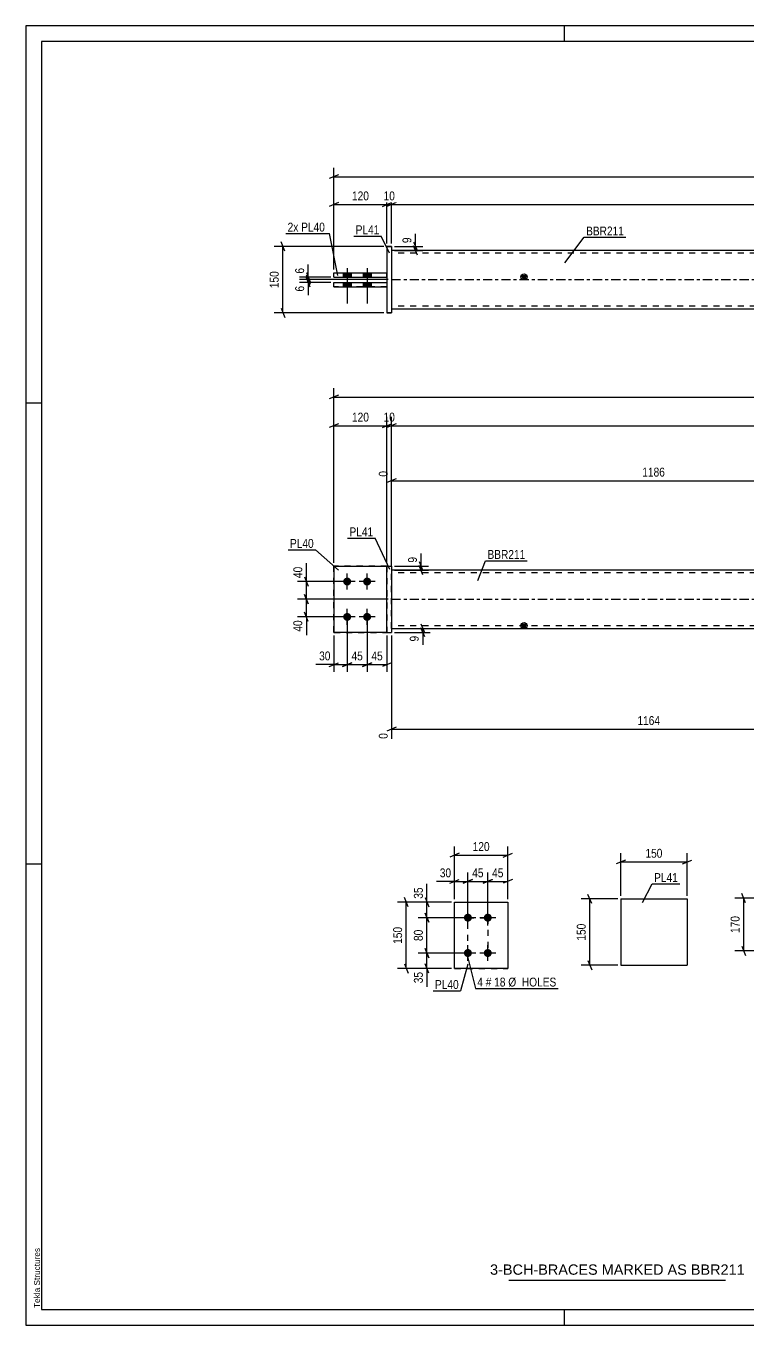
# Model space of a CAD drawing. Header units: millimetres. Extents: x 0 to 594, y 0 to 420.
# Drawn here: x 0 to 232.9, y 0 to 420 of the extents above; entities that cross this region are included whole.
import ezdxf

# ---------------------------------------------------------------- set-up
doc = ezdxf.new("R2010")
doc.units = ezdxf.units.MM
doc.linetypes.add('DXK_LINE_DOT2', pattern=[3.9198, 1.9599, -1.9599])
doc.linetypes.add('DXK_LINE_DOT3', pattern=[5.9187, 2.979, -0.9799, 0.9799, -0.9799])
doc.styles.add('Arial', font='ARIAL.TTF', dxfattribs={"height": 0.2})
doc.styles.add('Arial Narrow', font='ARIALN.TTF', dxfattribs={"height": 0.2})

# ---------------------------------------------------------------- blocks, each defined once
blk = doc.blocks.new('Unknown-582682656-1128')
at = {"color": 5, "linetype": 'Continuous'}
for p, q in [((594, 420), (0, 420)), ((0, 420), (0, 0)), ((174, 415), (174, 420)), ((589, 415), (5, 415)), ((5, 415), (5, 5)), ((5, 298), (0, 298)), ((5, 149), (0, 149)), ((5, 5), (589, 5)), ((174, 0), (174, 5)), ((0, 0), (594, 0))]:
    blk.add_line(p, q, dxfattribs=at)
at = {"color": 174, "linetype": 'Continuous', "style": 'Arial'}
blk.add_text('Tekla Structures', height=1.9102, rotation=90, dxfattribs=at).set_placement((4.5, 5.5))
blk = doc.blocks.new('Part-582682656-1607 - 1591')
at = {"color": 2, "linetype": 'Continuous'}
for p, q in [((138.48, 136.7), (155.63, 136.7)), ((138.48, 115.27), (138.48, 136.7)), ((155.63, 136.7), (155.63, 136.7)), ((155.63, 136.7), (155.63, 115.27)), ((155.63, 115.27), (138.48, 115.27)), ((138.48, 115.27), (138.48, 115.27))]:
    blk.add_line(p, q, dxfattribs=at)
at = {"color": 7, "linetype": 'DXK_LINE_DOT2'}
for p, q in [((138.48, 136.7), (155.63, 136.7)), ((138.48, 115.27), (155.63, 115.27)), ((138.48, 115.27), (138.48, 115.27))]:
    blk.add_line(p, q, dxfattribs=at)
blk = doc.blocks.new('Bolt-582682656-1612 - 1591')
at = {"linetype": 'Continuous'}
for points in [[(142.77, 130.42), (142.5, 130.44), (142.25, 130.53), (142.01, 130.66), (141.81, 130.84), (141.66, 131.06), (141.55, 131.3), (141.49, 131.57), (141.49, 131.84), (141.55, 132.1), (141.66, 132.34), (141.81, 132.56), (142.01, 132.74), (142.25, 132.88), (142.5, 132.96), (142.77, 132.99), (143.04, 132.96), (143.29, 132.88), (143.53, 132.74), (143.73, 132.56), (143.88, 132.34), (143.99, 132.1), (144.05, 131.84), (144.05, 131.57), (143.99, 131.3), (143.88, 131.06), (143.73, 130.84), (143.53, 130.66), (143.29, 130.53), (143.04, 130.44)], [(149.2, 130.42), (148.93, 130.44), (148.68, 130.53), (148.44, 130.66), (148.24, 130.84), (148.09, 131.06), (147.98, 131.3), (147.92, 131.57), (147.92, 131.84), (147.98, 132.1), (148.09, 132.34), (148.24, 132.56), (148.44, 132.74), (148.68, 132.88), (148.93, 132.96), (149.2, 132.99), (149.47, 132.96), (149.72, 132.88), (149.95, 132.74), (150.15, 132.56), (150.31, 132.34), (150.42, 132.1), (150.48, 131.84), (150.48, 131.57), (150.42, 131.3), (150.31, 131.06), (150.15, 130.84), (149.95, 130.66), (149.72, 130.53), (149.47, 130.44)], [(142.77, 118.99), (142.5, 119.01), (142.25, 119.1), (142.01, 119.23), (141.81, 119.41), (141.66, 119.63), (141.55, 119.88), (141.49, 120.14), (141.49, 120.41), (141.55, 120.67), (141.66, 120.92), (141.81, 121.13), (142.01, 121.31), (142.25, 121.45), (142.5, 121.53), (142.77, 121.56), (143.04, 121.53), (143.29, 121.45), (143.53, 121.31), (143.73, 121.13), (143.88, 120.92), (143.99, 120.67), (144.05, 120.41), (144.05, 120.14), (143.99, 119.88), (143.88, 119.63), (143.73, 119.41), (143.53, 119.23), (143.29, 119.1), (143.04, 119.01)], [(149.2, 118.99), (148.93, 119.01), (148.68, 119.1), (148.44, 119.23), (148.24, 119.41), (148.09, 119.63), (147.98, 119.88), (147.92, 120.14), (147.92, 120.41), (147.98, 120.67), (148.09, 120.92), (148.24, 121.13), (148.44, 121.31), (148.68, 121.45), (148.93, 121.53), (149.2, 121.56), (149.47, 121.53), (149.72, 121.45), (149.95, 121.31), (150.15, 121.13), (150.31, 120.92), (150.42, 120.67), (150.48, 120.41), (150.48, 120.14), (150.42, 119.88), (150.31, 119.63), (150.15, 119.41), (149.95, 119.23), (149.72, 119.1), (149.47, 119.01)]]:
    blk.add_hatch(color=1, dxfattribs=at).paths.add_polyline_path(points)
at = {"color": 1, "linetype": 'Continuous'}
for p, q in [((145.34, 131.7), (140.2, 131.7)), ((142.77, 129.13), (142.77, 134.27)), ((151.77, 131.7), (146.63, 131.7)), ((149.2, 129.13), (149.2, 134.27)), ((142.77, 117.7), (142.77, 122.84)), ((149.2, 117.7), (149.2, 122.84)), ((145.34, 120.27), (140.2, 120.27)), ((151.77, 120.27), (146.63, 120.27))]:
    blk.add_line(p, q, dxfattribs=at)
blk = doc.blocks.new('Part-582682656-1962 - 1949')
at = {"color": 2, "linetype": 'Continuous'}
for p, q in [((99.49, 245.38), (116.63, 245.38)), ((99.49, 245.38), (99.49, 223.95)), ((116.63, 223.95), (99.49, 223.95)), ((99.49, 223.95), (99.49, 223.95))]:
    blk.add_line(p, q, dxfattribs=at)
at = {"color": 7, "linetype": 'DXK_LINE_DOT2'}
for p, q in [((99.49, 245.38), (116.63, 245.38)), ((116.63, 245.38), (116.63, 245.38)), ((116.63, 245.38), (116.63, 223.95)), ((99.49, 223.95), (116.63, 223.95))]:
    blk.add_line(p, q, dxfattribs=at)
blk = doc.blocks.new('Part-582682656-1967 - 1949')
at = {"color": 7, "linetype": 'DXK_LINE_DOT2'}
for p, q in [((99.49, 223.95), (99.49, 245.38)), ((99.49, 245.38), (116.63, 245.38)), ((116.63, 245.38), (99.49, 245.38)), ((116.63, 223.95), (116.63, 245.38)), ((99.49, 223.95), (99.49, 223.95)), ((99.49, 223.95), (116.63, 223.95)), ((99.49, 223.95), (116.63, 223.95)), ((116.63, 223.95), (116.63, 223.95))]:
    blk.add_line(p, q, dxfattribs=at)
blk = doc.blocks.new('Part-582682656-1972 - 1949')
at = {"color": 2, "linetype": 'Continuous'}
for p, q in [((116.63, 245.38), (118.06, 245.38)), ((116.63, 223.95), (116.63, 245.38)), ((118.06, 245.38), (118.06, 245.38)), ((118.06, 245.38), (118.06, 223.95)), ((116.63, 223.95), (118.06, 223.95))]:
    blk.add_line(p, q, dxfattribs=at)
at = {"color": 7, "linetype": 'DXK_LINE_DOT2'}
for p, q in [((116.63, 245.38), (118.06, 245.38)), ((116.63, 223.95), (118.06, 223.95))]:
    blk.add_line(p, q, dxfattribs=at)
blk = doc.blocks.new('Bolt-582682656-1979 - 1949')
at = {"linetype": 'Continuous'}
for points in [[(103.78, 241.66), (104.04, 241.63), (104.3, 241.55), (104.53, 241.42), (104.73, 241.24), (104.89, 241.02), (105, 240.77), (105.06, 240.51), (105.06, 240.24), (105, 239.98), (104.89, 239.73), (104.73, 239.52), (104.53, 239.34), (104.3, 239.2), (104.04, 239.12), (103.78, 239.09), (103.51, 239.12), (103.25, 239.2), (103.02, 239.34), (102.82, 239.52), (102.66, 239.73), (102.55, 239.98), (102.5, 240.24), (102.5, 240.51), (102.55, 240.77), (102.66, 241.02), (102.82, 241.24), (103.02, 241.42), (103.25, 241.55), (103.51, 241.63)], [(110.21, 241.66), (110.47, 241.63), (110.73, 241.55), (110.96, 241.42), (111.16, 241.24), (111.32, 241.02), (111.43, 240.77), (111.48, 240.51), (111.48, 240.24), (111.43, 239.98), (111.32, 239.73), (111.16, 239.52), (110.96, 239.34), (110.73, 239.2), (110.47, 239.12), (110.21, 239.09), (109.94, 239.12), (109.68, 239.2), (109.45, 239.34), (109.25, 239.52), (109.09, 239.73), (108.98, 239.98), (108.93, 240.24), (108.93, 240.51), (108.98, 240.77), (109.09, 241.02), (109.25, 241.24), (109.45, 241.42), (109.68, 241.55), (109.94, 241.63)], [(103.78, 230.23), (104.04, 230.2), (104.3, 230.12), (104.53, 229.99), (104.73, 229.81), (104.89, 229.59), (105, 229.34), (105.06, 229.08), (105.06, 228.81), (105, 228.55), (104.89, 228.3), (104.73, 228.09), (104.53, 227.91), (104.3, 227.77), (104.04, 227.69), (103.78, 227.66), (103.51, 227.69), (103.25, 227.77), (103.02, 227.91), (102.82, 228.09), (102.66, 228.3), (102.55, 228.55), (102.5, 228.81), (102.5, 229.08), (102.55, 229.34), (102.66, 229.59), (102.82, 229.81), (103.02, 229.99), (103.25, 230.12), (103.51, 230.2)], [(110.21, 230.23), (110.47, 230.2), (110.73, 230.12), (110.96, 229.99), (111.16, 229.81), (111.32, 229.59), (111.43, 229.34), (111.48, 229.08), (111.48, 228.81), (111.43, 228.55), (111.32, 228.3), (111.16, 228.09), (110.96, 227.91), (110.73, 227.77), (110.47, 227.69), (110.21, 227.66), (109.94, 227.69), (109.68, 227.77), (109.45, 227.91), (109.25, 228.09), (109.09, 228.3), (108.98, 228.55), (108.93, 228.81), (108.93, 229.08), (108.98, 229.34), (109.09, 229.59), (109.25, 229.81), (109.45, 229.99), (109.68, 230.12), (109.94, 230.2)]]:
    blk.add_hatch(color=1, dxfattribs=at).paths.add_polyline_path(points)
at = {"color": 1, "linetype": 'Continuous'}
for p, q in [((106.35, 240.38), (101.21, 240.38)), ((103.78, 237.8), (103.78, 242.95)), ((112.78, 240.38), (107.63, 240.38)), ((110.21, 237.8), (110.21, 242.95)), ((103.78, 226.38), (103.78, 231.52)), ((110.21, 226.38), (110.21, 231.52)), ((106.35, 228.95), (101.21, 228.95)), ((112.78, 228.95), (107.63, 228.95))]:
    blk.add_line(p, q, dxfattribs=at)
blk = doc.blocks.new('Part-582682656-1992 - 1949')
at = {"linetype": 'Continuous'}
blk.add_hatch(color=2, dxfattribs=at).paths.add_polyline_path([(160.92, 225.23), (160.12, 226.63), (161.72, 226.63)])
at = {"color": 2, "linetype": 'Continuous'}
for p, q in [((486.71, 244.09), (118.06, 244.09)), ((118.06, 225.23), (486.71, 225.23)), ((160.92, 225.23), (160.12, 226.63)), ((160.12, 226.63), (161.72, 226.63)), ((161.72, 226.63), (160.92, 225.23))]:
    blk.add_line(p, q, dxfattribs=at)
at = {"color": 7, "linetype": 'DXK_LINE_DOT2'}
for p, q in [((118.06, 225.23), (118.06, 244.09)), ((287.19, 244.09), (287.19, 243.23)), ((312.25, 244.09), (312.25, 243.23)), ((486.71, 225.23), (486.71, 244.09)), ((486.71, 243.23), (118.06, 243.23)), ((486.71, 226.09), (118.06, 226.09)), ((284.17, 225.23), (284.17, 226.09)), ((284.17, 225.36), (284.17, 225.23)), ((309.22, 225.23), (309.22, 226.09)), ((309.22, 225.36), (309.22, 225.23))]:
    blk.add_line(p, q, dxfattribs=at)
at = {"color": 7, "linetype": 'DXK_LINE_DOT3'}
blk.add_line((118.06, 234.66), (486.71, 234.66), dxfattribs=at)
at = {"color": 2, "linetype": 'Continuous'}
blk.add_circle((160.92, 226.13), 1, dxfattribs=at)
blk = doc.blocks.new('Part-582682656-2443 - 2420')
at = {"color": 2, "linetype": 'Continuous'}
for p, q in [((99.49, 338.81), (99.49, 340.24)), ((99.49, 340.24), (116.63, 340.24)), ((116.63, 338.81), (116.63, 340.24)), ((99.49, 338.81), (99.49, 338.81)), ((99.49, 338.81), (116.63, 338.81)), ((116.63, 338.81), (116.63, 338.81))]:
    blk.add_line(p, q, dxfattribs=at)
at = {"color": 7, "linetype": 'DXK_LINE_DOT2'}
for p, q in [((99.49, 340.24), (99.49, 340.24)), ((99.49, 340.24), (116.63, 340.24)), ((116.63, 340.24), (116.63, 340.24)), ((99.49, 338.81), (116.63, 338.81))]:
    blk.add_line(p, q, dxfattribs=at)
blk = doc.blocks.new('Bolt-582682656-2428 - 2420')
at = {"linetype": 'Continuous'}
for points in [[(102.49, 338.81), (105.06, 338.81), (105.06, 340.24), (102.49, 340.24)], [(102.49, 338.81), (105.06, 338.81), (105.06, 340.24), (102.49, 340.24)], [(108.92, 338.81), (111.49, 338.81), (111.49, 340.24), (108.92, 340.24)], [(108.92, 338.81), (111.49, 338.81), (111.49, 340.24), (108.92, 340.24)], [(102.49, 335.66), (105.06, 335.66), (105.06, 337.09), (102.49, 337.09)], [(102.49, 335.66), (105.06, 335.66), (105.06, 337.09), (102.49, 337.09)], [(108.92, 335.66), (111.49, 335.66), (111.49, 337.09), (108.92, 337.09)], [(108.92, 335.66), (111.49, 335.66), (111.49, 337.09), (108.92, 337.09)]]:
    blk.add_hatch(color=1, dxfattribs=at).paths.add_polyline_path(points)
at = {"color": 1, "linetype": 'Continuous'}
for p, q in [((102.49, 340.24), (102.49, 338.81)), ((102.49, 340.24), (102.49, 338.81)), ((103.78, 341.67), (103.78, 330.24)), ((103.78, 341.67), (103.78, 330.24)), ((105.06, 340.24), (105.06, 338.81)), ((105.06, 340.24), (105.06, 338.81)), ((108.92, 340.24), (108.92, 338.81)), ((108.92, 340.24), (108.92, 338.81)), ((110.21, 341.67), (110.21, 330.24)), ((110.21, 341.67), (110.21, 330.24)), ((111.49, 340.24), (111.49, 338.81)), ((111.49, 340.24), (111.49, 338.81)), ((102.49, 337.09), (102.49, 335.66)), ((102.49, 337.09), (102.49, 335.66)), ((105.06, 337.09), (105.06, 335.66)), ((105.06, 337.09), (105.06, 335.66)), ((108.92, 337.09), (108.92, 335.66)), ((108.92, 337.09), (108.92, 335.66)), ((111.49, 337.09), (111.49, 335.66)), ((111.49, 337.09), (111.49, 335.66))]:
    blk.add_line(p, q, dxfattribs=at)
blk = doc.blocks.new('Part-582682656-2438 - 2420')
at = {"color": 2, "linetype": 'Continuous'}
for p, q in [((116.63, 348.69), (118.06, 348.69)), ((116.63, 348.69), (116.63, 327.26)), ((118.06, 348.69), (118.06, 348.69)), ((118.06, 348.69), (118.06, 327.26)), ((118.06, 327.26), (116.63, 327.26)), ((116.63, 327.26), (116.63, 327.26))]:
    blk.add_line(p, q, dxfattribs=at)
at = {"color": 7, "linetype": 'DXK_LINE_DOT2'}
for p, q in [((118.06, 348.69), (116.63, 348.69)), ((118.06, 348.69), (118.06, 348.69)), ((116.63, 327.26), (118.06, 327.26))]:
    blk.add_line(p, q, dxfattribs=at)
blk = doc.blocks.new('Part-582682656-2458 - 2420')
at = {"linetype": 'Continuous'}
blk.add_hatch(color=2, dxfattribs=at).paths.add_polyline_path([(160.92, 337.98), (160.12, 339.38), (161.72, 339.38)])
at = {"color": 2, "linetype": 'Continuous'}
for p, q in [((486.71, 347.4), (118.06, 347.4)), ((160.92, 337.98), (160.12, 339.38)), ((160.12, 339.38), (161.72, 339.38)), ((161.72, 339.38), (160.92, 337.98)), ((312.25, 338.98), (287.19, 338.98)), ((287.19, 336.98), (287.19, 338.98)), ((312.25, 336.98), (287.19, 336.98)), ((309.22, 338.83), (309.22, 338.98)), ((309.22, 336.98), (309.22, 337.12)), ((312.25, 338.83), (312.25, 338.98)), ((312.25, 336.98), (312.25, 337.12)), ((118.06, 328.55), (486.71, 328.55))]:
    blk.add_line(p, q, dxfattribs=at)
at = {"color": 7, "linetype": 'DXK_LINE_DOT2'}
for p, q in [((118.06, 347.4), (118.06, 328.55)), ((486.71, 346.55), (118.06, 346.55)), ((486.71, 328.55), (486.71, 347.4)), ((284.17, 338.98), (284.17, 336.98)), ((287.19, 338.98), (284.17, 338.98)), ((287.19, 336.98), (284.17, 336.98)), ((309.22, 338.98), (309.22, 337.12)), ((312.25, 338.98), (312.25, 337.12)), ((486.71, 329.4), (118.06, 329.4))]:
    blk.add_line(p, q, dxfattribs=at)
at = {"color": 7, "linetype": 'DXK_LINE_DOT3'}
blk.add_line((118.06, 337.98), (486.71, 337.98), dxfattribs=at)
at = {"color": 2, "linetype": 'Continuous'}
blk.add_circle((160.92, 338.88), 1, dxfattribs=at)
blk = doc.blocks.new('Part-582682656-2475 - 2420')
at = {"color": 2, "linetype": 'Continuous'}
for p, q in [((99.49, 337.09), (116.63, 337.09)), ((99.49, 335.66), (99.49, 337.09)), ((116.63, 337.09), (116.63, 335.66)), ((99.49, 335.66), (116.63, 335.66)), ((99.49, 335.66), (99.49, 335.66))]:
    blk.add_line(p, q, dxfattribs=at)
at = {"color": 7, "linetype": 'DXK_LINE_DOT2'}
for p, q in [((99.49, 337.09), (116.63, 337.09)), ((116.63, 335.66), (99.49, 335.66))]:
    blk.add_line(p, q, dxfattribs=at)
blk = doc.blocks.new('Part-582682656-1567 - 1551')
at = {"color": 2, "linetype": 'Continuous'}
for p, q in [((192.16, 137.74), (192.16, 116.31)), ((192.16, 137.74), (213.58, 137.74)), ((213.58, 137.74), (213.58, 116.31)), ((192.16, 116.31), (213.58, 116.31))]:
    blk.add_line(p, q, dxfattribs=at)
blk = doc.blocks.new('Rectangle-582682656-1727 - 1591')
at = {"color": 1, "linetype": 'DXK_LINE_DOT2'}
blk.add_lwpolyline([(142.77, 131.7), (149.2, 131.7), (149.2, 120.27), (142.77, 120.27), (142.77, 131.7)], close=True, dxfattribs=at)
blk = doc.blocks.new('StraightDimension-582682656-4373 - 4325')
at = {"color": 7, "linetype": 'Continuous'}
for p, q in [((232.48, 136.49), (231.28, 139.49)), ((247.19, 137.99), (229.03, 137.99)), ((231.88, 120.99), (231.88, 137.99)), ((231.28, 122.49), (232.48, 119.49)), ((247.19, 120.99), (229.03, 120.99))]:
    blk.add_line(p, q, dxfattribs=at)
at = {"color": 0}
blk.add_wipeout([(231.13, 132.83), (226.93, 132.83), (226.93, 126.15), (231.13, 126.15)], dxfattribs=at)
at = {"color": 3, "style": 'Arial Narrow'}
blk.add_text('170', height=2.863, rotation=90.0002, dxfattribs=at).set_placement((230.53, 126.75))
blk = doc.blocks.new('StraightDimension-582682656-1647 - 1591')
at = {"color": 7, "linetype": 'Continuous'}
for p, q in [((141.27, 142.81), (144.27, 144.01)), ((142.77, 132.7), (142.77, 146.26)), ((142.77, 143.41), (149.2, 143.41)), ((150.7, 144.01), (147.7, 142.81)), ((149.2, 132.7), (149.2, 146.26))]:
    blk.add_line(p, q, dxfattribs=at)
at = {"color": 0}
blk.add_wipeout([(148.41, 144.16), (148.41, 148.36), (143.56, 148.36), (143.56, 144.16)], dxfattribs=at)
at = {"color": 3, "style": 'Arial Narrow'}
blk.add_text('45', height=2.863, dxfattribs=at).set_placement((144.16, 144.76))
blk = doc.blocks.new('StraightDimension-582682656-1614 - 1591')
at = {"color": 7, "linetype": 'Continuous'}
for p, q in [((139.98, 152.51), (136.98, 151.31)), ((138.48, 137.7), (138.48, 154.76)), ((138.48, 151.91), (155.63, 151.91)), ((154.13, 151.31), (157.13, 152.51)), ((155.63, 137.7), (155.63, 154.76))]:
    blk.add_line(p, q, dxfattribs=at)
at = {"color": 0}
blk.add_wipeout([(150.4, 152.66), (150.4, 156.86), (143.71, 156.86), (143.71, 152.66)], dxfattribs=at)
at = {"color": 3, "style": 'Arial Narrow'}
blk.add_text('120', height=2.863, dxfattribs=at).set_placement((144.31, 153.26))
blk = doc.blocks.new('StraightDimension-582682656-1634 - 1591')
at = {"color": 7, "linetype": 'Continuous'}
for p, q in [((136.98, 142.81), (139.98, 144.01)), ((138.48, 137.7), (138.48, 146.26)), ((138.48, 143.41), (142.77, 143.41)), ((144.27, 144.01), (141.27, 142.81)), ((142.77, 132.7), (142.77, 146.26))]:
    blk.add_line(p, q, dxfattribs=at)
at = {"color": 0}
blk.add_wipeout([(137.96, 144.16), (137.96, 148.36), (133.1, 148.36), (133.1, 144.16)], dxfattribs=at)
at = {"color": 7, "linetype": 'Continuous'}
blk.add_line((138.48, 143.41), (132.58, 143.41), dxfattribs=at)
blk.add_line((138.48, 143.41), (132.58, 143.41), dxfattribs=at)
at = {"color": 3, "style": 'Arial Narrow'}
blk.add_text('30', height=2.863, dxfattribs=at).set_placement((133.7, 144.76))
blk = doc.blocks.new('StraightDimension-582682656-1657 - 1591')
at = {"color": 7, "linetype": 'Continuous'}
for p, q in [((147.7, 142.81), (150.7, 144.01)), ((149.2, 132.7), (149.2, 146.26)), ((149.2, 143.41), (155.63, 143.41)), ((157.13, 144.01), (154.13, 142.81)), ((155.63, 137.7), (155.63, 146.26))]:
    blk.add_line(p, q, dxfattribs=at)
at = {"color": 0}
blk.add_wipeout([(154.84, 144.16), (154.84, 148.36), (149.99, 148.36), (149.99, 144.16)], dxfattribs=at)
at = {"color": 3, "style": 'Arial Narrow'}
blk.add_text('45', height=2.863, dxfattribs=at).set_placement((150.59, 144.76))
blk = doc.blocks.new('StraightDimension-582682656-1674 - 1591')
at = {"color": 7, "linetype": 'Continuous'}
for p, q in [((137.48, 136.7), (120, 136.7)), ((123.45, 135.2), (122.25, 138.2)), ((122.85, 115.27), (122.85, 136.7)), ((137.48, 115.27), (120, 115.27)), ((122.25, 116.77), (123.45, 113.77))]:
    blk.add_line(p, q, dxfattribs=at)
at = {"color": 0}
blk.add_wipeout([(122.1, 129.33), (117.9, 129.33), (117.9, 122.64), (122.1, 122.64)], dxfattribs=at)
at = {"color": 3, "style": 'Arial Narrow'}
blk.add_text('150', height=2.863, rotation=90.0002, dxfattribs=at).set_placement((121.5, 123.24))
blk = doc.blocks.new('StraightDimension-582682656-1691 - 1591')
at = {"color": 7, "linetype": 'Continuous'}
for p, q in [((141.77, 120.27), (126.69, 120.27)), ((128.94, 121.77), (130.14, 118.77)), ((129.54, 115.27), (129.54, 120.27)), ((137.48, 115.27), (126.69, 115.27)), ((130.14, 113.77), (128.94, 116.77))]:
    blk.add_line(p, q, dxfattribs=at)
at = {"color": 0}
blk.add_wipeout([(128.79, 114.75), (124.59, 114.75), (124.59, 109.89), (128.79, 109.89)], dxfattribs=at)
at = {"color": 7, "linetype": 'Continuous'}
blk.add_line((129.54, 115.27), (129.54, 109.37), dxfattribs=at)
blk.add_line((129.54, 115.27), (129.54, 109.37), dxfattribs=at)
at = {"color": 3, "style": 'Arial Narrow'}
blk.add_text('35', height=2.863, rotation=90.0002, dxfattribs=at).set_placement((128.19, 110.49))
blk = doc.blocks.new('StraightDimension-582682656-1704 - 1591')
at = {"color": 7, "linetype": 'Continuous'}
for p, q in [((141.77, 131.7), (126.69, 131.7)), ((128.94, 133.2), (130.14, 130.2)), ((129.54, 120.27), (129.54, 131.7)), ((141.77, 120.27), (126.69, 120.27)), ((130.14, 118.77), (128.94, 121.77))]:
    blk.add_line(p, q, dxfattribs=at)
at = {"color": 0}
blk.add_wipeout([(128.79, 128.41), (124.59, 128.41), (124.59, 123.56), (128.79, 123.56)], dxfattribs=at)
at = {"color": 3, "style": 'Arial Narrow'}
blk.add_text('80', height=2.863, rotation=90.0002, dxfattribs=at).set_placement((128.19, 124.16))
blk = doc.blocks.new('StraightDimension-582682656-1714 - 1591')
at = {"color": 7, "linetype": 'Continuous'}
for p, q in [((137.48, 136.7), (126.69, 136.7)), ((128.94, 138.2), (130.14, 135.2)), ((129.54, 131.7), (129.54, 136.7)), ((141.77, 131.7), (126.69, 131.7)), ((130.14, 130.2), (128.94, 133.2))]:
    blk.add_line(p, q, dxfattribs=at)
at = {"color": 0}
blk.add_wipeout([(128.79, 142.08), (124.59, 142.08), (124.59, 137.23), (128.79, 137.23)], dxfattribs=at)
at = {"color": 7, "linetype": 'Continuous'}
blk.add_line((129.54, 136.7), (129.54, 142.61), dxfattribs=at)
blk.add_line((129.54, 136.7), (129.54, 142.61), dxfattribs=at)
at = {"color": 3, "style": 'Arial Narrow'}
blk.add_text('35', height=2.863, rotation=90.0002, dxfattribs=at).set_placement((128.19, 137.83))
blk = doc.blocks.new('StraightDimension-582682656-2227 - 1949')
at = {"color": 7, "linetype": 'Continuous'}
for p, q in [((119.06, 245.38), (130.06, 245.38)), ((119.06, 244.09), (130.06, 244.09)), ((127.06, 246.88), (128.26, 243.88)), ((128.26, 242.59), (127.06, 245.59)), ((127.66, 244.09), (127.66, 245.38))]:
    blk.add_line(p, q, dxfattribs=at)
at = {"color": 0}
blk.add_wipeout([(126.91, 248.93), (122.71, 248.93), (122.71, 245.9), (126.91, 245.9)], dxfattribs=at)
at = {"color": 7, "linetype": 'Continuous'}
blk.add_line((127.66, 245.38), (127.66, 249.45), dxfattribs=at)
blk.add_line((127.66, 245.38), (127.66, 249.45), dxfattribs=at)
at = {"color": 3, "style": 'Arial Narrow'}
blk.add_text('9', height=2.86, rotation=90.0002, dxfattribs=at).set_placement((126.31, 246.5))
blk = doc.blocks.new('StraightDimension-582682656-2043 - 1949')
at = {"color": 7, "linetype": 'Continuous'}
for p, q in [((115.13, 290.17), (118.13, 291.37)), ((119.56, 291.37), (116.56, 290.17)), ((116.63, 246.38), (116.63, 293.62)), ((116.63, 290.77), (118.06, 290.77)), ((118.06, 246.38), (118.06, 293.62))]:
    blk.add_line(p, q, dxfattribs=at)
at = {"color": 0}
blk.add_wipeout([(119.78, 291.52), (119.78, 295.72), (114.92, 295.72), (114.92, 291.52)], dxfattribs=at)
at = {"color": 3, "style": 'Arial Narrow'}
blk.add_text('10', height=2.863, dxfattribs=at).set_placement((115.52, 292.12))
blk = doc.blocks.new('StraightDimension-582682656-2213 - 1949')
at = {"color": 7, "linetype": 'Continuous'}
for p, q in [((89.99, 236.16), (91.19, 233.16)), ((117.06, 234.66), (87.74, 234.66)), ((90.59, 228.95), (90.59, 234.66)), ((102.78, 228.95), (87.74, 228.95)), ((91.19, 227.45), (89.99, 230.45))]:
    blk.add_line(p, q, dxfattribs=at)
at = {"color": 0}
blk.add_wipeout([(89.84, 228.42), (85.64, 228.42), (85.64, 223.57), (89.84, 223.57)], dxfattribs=at)
at = {"color": 7, "linetype": 'Continuous'}
blk.add_line((90.59, 228.95), (90.59, 223.04), dxfattribs=at)
blk.add_line((90.59, 228.95), (90.59, 223.04), dxfattribs=at)
at = {"color": 3, "style": 'Arial Narrow'}
blk.add_text('40', height=2.863, rotation=90.0002, dxfattribs=at).set_placement((89.24, 224.17))
blk = doc.blocks.new('StraightDimension-582682656-2034 - 1949')
at = {"color": 7, "linetype": 'Continuous'}
for p, q in [((119.56, 291.37), (116.56, 290.17)), ((118.06, 246.38), (118.06, 293.62)), ((118.06, 290.77), (486.71, 290.77)), ((485.21, 290.17), (488.21, 291.37)), ((486.71, 246.38), (486.71, 293.62))]:
    blk.add_line(p, q, dxfattribs=at)
at = {"color": 0}
blk.add_wipeout([(306.64, 291.52), (306.64, 295.72), (298.13, 295.72), (298.13, 291.52)], dxfattribs=at)
at = {"color": 3, "style": 'Arial Narrow'}
blk.add_text('2581', height=2.863, dxfattribs=at).set_placement((298.73, 292.12))
blk = doc.blocks.new('StraightDimension-582682656-3037 - 1949')
at = {"color": 7, "linetype": 'Continuous'}
for p, q in [((287.48, 245.09), (287.48, 281.6)), ((119.56, 273.58), (116.56, 272.38)), ((118.06, 245.09), (118.06, 276.11)), ((285.98, 272.38), (288.98, 273.58)), ((118.06, 272.98), (287.48, 272.98))]:
    blk.add_line(p, q, dxfattribs=at)
at = {"color": 0, "linetype": 'Continuous'}
for points in [[(286.88, 282.2), (282.68, 282.2), (282.68, 273.68), (286.88, 273.68)], [(117.46, 276.71), (113.26, 276.71), (113.26, 273.68), (117.46, 273.68)]]:
    blk.add_wipeout(points, dxfattribs=at)
at = {"color": 0}
blk.add_wipeout([(207.03, 273.73), (207.03, 277.93), (198.51, 277.93), (198.51, 273.73)], dxfattribs=at)
at = {"color": 3, "linetype": 'Continuous', "style": 'Arial Narrow'}
for s, height, p in [('1186', 2.863, (286.28, 274.28)), ('0', 2.86, (116.86, 274.28))]:
    blk.add_text(s, height=height, rotation=90.0002, dxfattribs=at).set_placement(p)
at = {"color": 3, "style": 'Arial Narrow'}
blk.add_text('1186', height=2.863, dxfattribs=at).set_placement((199.11, 274.33))
blk = doc.blocks.new('StraightDimension-582682656-2060 - 1949')
at = {"color": 7, "linetype": 'Continuous'}
for p, q in [((100.99, 291.37), (97.99, 290.17)), ((99.49, 246.38), (99.49, 293.62)), ((99.49, 290.77), (116.63, 290.77)), ((115.13, 290.17), (118.13, 291.37)), ((116.63, 246.38), (116.63, 293.62))]:
    blk.add_line(p, q, dxfattribs=at)
at = {"color": 0}
blk.add_wipeout([(111.41, 291.52), (111.41, 295.72), (104.72, 295.72), (104.72, 291.52)], dxfattribs=at)
at = {"color": 3, "style": 'Arial Narrow'}
blk.add_text('120', height=2.863, dxfattribs=at).set_placement((105.32, 292.12))
blk = doc.blocks.new('StraightDimension-582682656-2200 - 1949')
at = {"color": 7, "linetype": 'Continuous'}
for p, q in [((102.78, 240.38), (87.74, 240.38)), ((89.99, 241.88), (91.19, 238.88)), ((90.59, 234.66), (90.59, 240.38)), ((91.19, 233.16), (89.99, 236.16)), ((117.06, 234.66), (87.74, 234.66))]:
    blk.add_line(p, q, dxfattribs=at)
at = {"color": 0}
blk.add_wipeout([(89.84, 245.76), (85.64, 245.76), (85.64, 240.9), (89.84, 240.9)], dxfattribs=at)
at = {"color": 7, "linetype": 'Continuous'}
blk.add_line((90.59, 240.38), (90.59, 246.28), dxfattribs=at)
blk.add_line((90.59, 240.38), (90.59, 246.28), dxfattribs=at)
at = {"color": 3, "style": 'Arial Narrow'}
blk.add_text('40', height=2.863, rotation=90.0002, dxfattribs=at).set_placement((89.24, 241.5))
blk = doc.blocks.new('StraightDimension-582682656-2300 - 1949')
at = {"color": 7, "linetype": 'Continuous'}
for p, q in [((103.78, 227.95), (103.78, 211.14)), ((110.21, 227.95), (110.21, 211.14)), ((102.28, 212.94), (105.28, 214.14)), ((103.78, 213.54), (110.21, 213.54)), ((111.71, 214.14), (108.71, 212.94))]:
    blk.add_line(p, q, dxfattribs=at)
at = {"color": 0}
blk.add_wipeout([(109.42, 214.29), (109.42, 218.49), (104.56, 218.49), (104.56, 214.29)], dxfattribs=at)
at = {"color": 3, "style": 'Arial Narrow'}
blk.add_text('45', height=2.863, dxfattribs=at).set_placement((105.16, 214.89))
blk = doc.blocks.new('StraightDimension-582682656-2236 - 1949')
at = {"color": 7, "linetype": 'Continuous'}
for p, q in [((119.06, 225.23), (130.61, 225.23)), ((119.06, 223.95), (130.61, 223.95)), ((127.61, 226.73), (128.81, 223.73)), ((128.81, 222.45), (127.61, 225.45)), ((128.21, 223.95), (128.21, 225.23))]:
    blk.add_line(p, q, dxfattribs=at)
at = {"color": 0}
blk.add_wipeout([(127.46, 223.42), (123.26, 223.42), (123.26, 220.39), (127.46, 220.39)], dxfattribs=at)
at = {"color": 7, "linetype": 'Continuous'}
blk.add_line((128.21, 223.95), (128.21, 219.87), dxfattribs=at)
blk.add_line((128.21, 223.95), (128.21, 219.87), dxfattribs=at)
at = {"color": 3, "style": 'Arial Narrow'}
blk.add_text('9', height=2.86, rotation=90.0002, dxfattribs=at).set_placement((126.86, 220.99))
blk = doc.blocks.new('StraightDimension-582682656-2290 - 1949')
at = {"color": 7, "linetype": 'Continuous'}
for p, q in [((103.78, 227.95), (103.78, 211.14)), ((99.49, 222.95), (99.49, 211.14)), ((97.99, 212.94), (100.99, 214.14)), ((99.49, 213.54), (103.78, 213.54)), ((105.28, 214.14), (102.28, 212.94))]:
    blk.add_line(p, q, dxfattribs=at)
at = {"color": 0}
blk.add_wipeout([(98.97, 214.29), (98.97, 218.49), (94.11, 218.49), (94.11, 214.29)], dxfattribs=at)
at = {"color": 7, "linetype": 'Continuous'}
blk.add_line((99.49, 213.54), (93.59, 213.54), dxfattribs=at)
blk.add_line((99.49, 213.54), (93.59, 213.54), dxfattribs=at)
at = {"color": 3, "style": 'Arial Narrow'}
blk.add_text('30', height=2.863, dxfattribs=at).set_placement((94.71, 214.89))
blk = doc.blocks.new('StraightDimension-582682656-2307 - 1949')
at = {"color": 7, "linetype": 'Continuous'}
for p, q in [((110.21, 227.95), (110.21, 211.14)), ((116.63, 222.95), (116.63, 211.14)), ((108.71, 212.94), (111.71, 214.14)), ((110.21, 213.54), (116.63, 213.54)), ((118.13, 214.14), (115.13, 212.94))]:
    blk.add_line(p, q, dxfattribs=at)
at = {"color": 0}
blk.add_wipeout([(115.85, 214.29), (115.85, 218.49), (110.99, 218.49), (110.99, 214.29)], dxfattribs=at)
at = {"color": 3, "style": 'Arial Narrow'}
blk.add_text('45', height=2.863, dxfattribs=at).set_placement((111.59, 214.89))
blk = doc.blocks.new('StraightDimension-582682656-2376 - 1949')
at = {"color": 7, "linetype": 'Continuous'}
for p, q in [((99.49, 246.38), (99.49, 302.86)), ((505.28, 246.38), (505.28, 302.86)), ((100.99, 300.61), (97.99, 299.41)), ((99.49, 300.01), (505.28, 300.01)), ((503.78, 299.41), (506.78, 300.61))]:
    blk.add_line(p, q, dxfattribs=at)
at = {"color": 0}
blk.add_wipeout([(306.64, 300.76), (306.64, 304.96), (298.13, 304.96), (298.13, 300.76)], dxfattribs=at)
at = {"color": 3, "style": 'Arial Narrow'}
blk.add_text('2841', height=2.863, dxfattribs=at).set_placement((298.73, 301.36))
blk = doc.blocks.new('StraightDimension-582682656-2911 - 1949')
at = {"color": 7, "linetype": 'Continuous'}
for p, q in [((118.06, 222.95), (118.06, 189.53)), ((284.31, 224.23), (284.31, 184.04)), ((119.56, 193.25), (116.56, 192.05)), ((282.81, 192.05), (285.81, 193.25)), ((118.06, 192.65), (284.31, 192.65))]:
    blk.add_line(p, q, dxfattribs=at)
at = {"color": 0}
blk.add_wipeout([(205.44, 193.4), (205.44, 197.6), (196.93, 197.6), (196.93, 193.4)], dxfattribs=at)
at = {"color": 0, "linetype": 'Continuous'}
for points in [[(117.46, 191.95), (113.26, 191.95), (113.26, 188.93), (117.46, 188.93)], [(283.71, 191.95), (279.51, 191.95), (279.51, 183.44), (283.71, 183.44)]]:
    blk.add_wipeout(points, dxfattribs=at)
at = {"color": 3, "style": 'Arial Narrow'}
blk.add_text('1164', height=2.863, dxfattribs=at).set_placement((197.53, 194))
at = {"color": 3, "linetype": 'Continuous', "style": 'Arial Narrow'}
for s, height, p in [('0', 2.86, (116.86, 189.53)), ('1164', 2.863, (283.11, 184.04))]:
    blk.add_text(s, height=height, rotation=90.0002, dxfattribs=at).set_placement(p)
blk = doc.blocks.new('StraightDimension-582682656-2482 - 2420')
at = {"color": 7, "linetype": 'Continuous'}
for p, q in [((119.06, 348.69), (128.24, 348.69)), ((125.24, 350.19), (126.44, 347.19)), ((126.44, 345.9), (125.24, 348.9)), ((125.84, 347.4), (125.84, 348.69)), ((119.06, 347.4), (128.24, 347.4))]:
    blk.add_line(p, q, dxfattribs=at)
at = {"color": 0}
blk.add_wipeout([(125.09, 352.24), (120.89, 352.24), (120.89, 349.21), (125.09, 349.21)], dxfattribs=at)
at = {"color": 7, "linetype": 'Continuous'}
blk.add_line((125.84, 348.69), (125.84, 352.77), dxfattribs=at)
blk.add_line((125.84, 348.69), (125.84, 352.77), dxfattribs=at)
at = {"color": 3, "style": 'Arial Narrow'}
blk.add_text('9', height=2.86, rotation=90.0002, dxfattribs=at).set_placement((124.49, 349.81))
blk = doc.blocks.new('StraightDimension-582682656-2543 - 2420')
at = {"color": 7, "linetype": 'Continuous'}
for p, q in [((119.56, 362.88), (116.56, 361.68)), ((118.06, 349.69), (118.06, 365.13)), ((118.06, 362.28), (486.71, 362.28)), ((485.21, 361.68), (488.21, 362.88)), ((486.71, 349.69), (486.71, 365.13))]:
    blk.add_line(p, q, dxfattribs=at)
at = {"color": 0}
blk.add_wipeout([(306.64, 363.03), (306.64, 367.23), (298.13, 367.23), (298.13, 363.03)], dxfattribs=at)
at = {"color": 3, "style": 'Arial Narrow'}
blk.add_text('2581', height=2.863, dxfattribs=at).set_placement((298.73, 363.63))
blk = doc.blocks.new('StraightDimension-582682656-2553 - 2420')
at = {"color": 7, "linetype": 'Continuous'}
for p, q in [((100.99, 362.88), (97.99, 361.68)), ((99.49, 341.24), (99.49, 365.13)), ((99.49, 362.28), (116.63, 362.28)), ((115.13, 361.68), (118.13, 362.88)), ((116.63, 349.69), (116.63, 365.13))]:
    blk.add_line(p, q, dxfattribs=at)
at = {"color": 0}
blk.add_wipeout([(111.41, 363.03), (111.41, 367.23), (104.72, 367.23), (104.72, 363.03)], dxfattribs=at)
at = {"color": 3, "style": 'Arial Narrow'}
blk.add_text('120', height=2.863, dxfattribs=at).set_placement((105.32, 363.63))
blk = doc.blocks.new('StraightDimension-582682656-2563 - 2420')
at = {"color": 7, "linetype": 'Continuous'}
for p, q in [((115.13, 361.68), (118.13, 362.88)), ((119.56, 362.88), (116.56, 361.68)), ((116.63, 349.69), (116.63, 365.13)), ((116.63, 362.28), (118.06, 362.28)), ((118.06, 349.69), (118.06, 365.13))]:
    blk.add_line(p, q, dxfattribs=at)
at = {"color": 0}
blk.add_wipeout([(119.78, 363.03), (119.78, 367.23), (114.92, 367.23), (114.92, 363.03)], dxfattribs=at)
at = {"color": 3, "style": 'Arial Narrow'}
blk.add_text('10', height=2.863, dxfattribs=at).set_placement((115.52, 363.63))
blk = doc.blocks.new('StraightDimension-582682656-2574 - 2420')
at = {"color": 7, "linetype": 'Continuous'}
for p, q in [((99.49, 341.24), (99.49, 374.09)), ((505.28, 341.29), (505.28, 374.09)), ((100.99, 371.84), (97.99, 370.64)), ((99.49, 371.24), (505.28, 371.24)), ((503.78, 370.64), (506.78, 371.84))]:
    blk.add_line(p, q, dxfattribs=at)
at = {"color": 0}
blk.add_wipeout([(306.64, 371.99), (306.64, 376.19), (298.13, 376.19), (298.13, 371.99)], dxfattribs=at)
at = {"color": 3, "style": 'Arial Narrow'}
blk.add_text('2841', height=2.863, dxfattribs=at).set_placement((298.73, 372.59))
blk = doc.blocks.new('StraightDimension-582682656-2594 - 2420')
at = {"color": 7, "linetype": 'Continuous'}
for p, q in [((115.63, 348.69), (80.14, 348.69)), ((83.59, 347.19), (82.39, 350.19)), ((82.99, 327.26), (82.99, 348.69)), ((82.39, 328.76), (83.59, 325.76)), ((115.63, 327.26), (80.14, 327.26))]:
    blk.add_line(p, q, dxfattribs=at)
at = {"color": 0}
blk.add_wipeout([(82.24, 341.32), (78.04, 341.32), (78.04, 334.63), (82.24, 334.63)], dxfattribs=at)
at = {"color": 3, "style": 'Arial Narrow'}
blk.add_text('150', height=2.863, rotation=90.0002, dxfattribs=at).set_placement((81.64, 335.23))
blk = doc.blocks.new('StraightDimension-582682656-2605 - 2420')
at = {"color": 7, "linetype": 'Continuous'}
for p, q in [((90.59, 340.31), (91.79, 337.31)), ((98.49, 338.81), (88.34, 338.81)), ((117.06, 337.98), (88.34, 337.98)), ((91.79, 336.48), (90.59, 339.48)), ((91.19, 337.98), (91.19, 338.81))]:
    blk.add_line(p, q, dxfattribs=at)
at = {"color": 0}
blk.add_wipeout([(90.44, 342.36), (86.24, 342.36), (86.24, 339.34), (90.44, 339.34)], dxfattribs=at)
at = {"color": 7, "linetype": 'Continuous'}
blk.add_line((91.19, 338.81), (91.19, 342.89), dxfattribs=at)
blk.add_line((91.19, 338.81), (91.19, 342.89), dxfattribs=at)
at = {"color": 3, "style": 'Arial Narrow'}
blk.add_text('6', height=2.86, rotation=90.0002, dxfattribs=at).set_placement((89.84, 339.94))
blk = doc.blocks.new('StraightDimension-582682656-2621 - 2420')
at = {"color": 7, "linetype": 'Continuous'}
for p, q in [((117.06, 337.98), (88.34, 337.98)), ((98.49, 337.09), (88.34, 337.09)), ((90.59, 339.48), (91.79, 336.48)), ((91.79, 335.59), (90.59, 338.59)), ((91.19, 337.09), (91.19, 337.98))]:
    blk.add_line(p, q, dxfattribs=at)
at = {"color": 0}
blk.add_wipeout([(90.44, 336.56), (86.24, 336.56), (86.24, 333.54), (90.44, 333.54)], dxfattribs=at)
at = {"color": 7, "linetype": 'Continuous'}
blk.add_line((91.19, 337.09), (91.19, 333.01), dxfattribs=at)
blk.add_line((91.19, 337.09), (91.19, 333.01), dxfattribs=at)
at = {"color": 3, "style": 'Arial Narrow'}
blk.add_text('6', height=2.86, rotation=90.0002, dxfattribs=at).set_placement((89.84, 334.14))
blk = doc.blocks.new('StraightDimension-582682656-1569 - 1551')
at = {"color": 7, "linetype": 'Continuous'}
for p, q in [((182.76, 136.24), (181.56, 139.24)), ((191.16, 137.74), (179.31, 137.74)), ((182.16, 116.31), (182.16, 137.74)), ((181.56, 117.81), (182.76, 114.81)), ((191.16, 116.31), (179.31, 116.31))]:
    blk.add_line(p, q, dxfattribs=at)
at = {"color": 0}
blk.add_wipeout([(181.41, 130.36), (177.21, 130.36), (177.21, 123.68), (181.41, 123.68)], dxfattribs=at)
at = {"color": 3, "style": 'Arial Narrow'}
blk.add_text('150', height=2.863, rotation=90.0002, dxfattribs=at).set_placement((180.81, 124.28))
blk = doc.blocks.new('StraightDimension-582682656-1578 - 1551')
at = {"color": 7, "linetype": 'Continuous'}
for p, q in [((192.16, 138.74), (192.16, 152.59)), ((213.58, 138.74), (213.58, 152.59)), ((193.66, 150.34), (190.66, 149.14)), ((192.16, 149.74), (213.58, 149.74)), ((212.08, 149.14), (215.08, 150.34))]:
    blk.add_line(p, q, dxfattribs=at)
at = {"color": 0}
blk.add_wipeout([(206.21, 150.49), (206.21, 154.69), (199.53, 154.69), (199.53, 150.49)], dxfattribs=at)
at = {"color": 3, "style": 'Arial Narrow'}
blk.add_text('150', height=2.863, dxfattribs=at).set_placement((200.13, 151.09))
blk = doc.blocks.new('Unknown-582682656-4676')
at = {"color": 7, "linetype": 'Continuous'}
blk.add_line((156, 14.5), (226, 14.5), dxfattribs=at)
at = {"color": 7, "style": 'Arial'}
blk.add_text('3-BCH-BRACES MARKED AS BBR211', height=3.3428, dxfattribs=at).set_placement((149.93, 16.25))
blk = doc.blocks.new('Mark-582682656-1603 - 1591')
at = {"color": 0}
blk.add_wipeout([(139.81, 108.66), (139.81, 111.66), (132.13, 111.66), (132.13, 108.66)], dxfattribs=at)
blk.add_wipeout([(139.81, 108.66), (139.81, 111.66), (132.13, 111.66), (132.13, 108.66)], dxfattribs=at)
at = {"color": 30, "linetype": 'Continuous'}
for p in [(142.75, 116.68), (131.53, 108.06)]:
    blk.add_line(p, (140.41, 108.06), dxfattribs=at)
at = {"color": 3, "style": 'Arial Narrow'}
blk.add_text('PL40', height=2.863, dxfattribs=at).set_placement((132.13, 108.66))
blk = doc.blocks.new('Mark-582682656-1608 - 1591')
at = {"color": 0}
blk.add_wipeout([(147.64, 109.45), (147.64, 112.45), (145.81, 112.45), (145.81, 109.45)], dxfattribs=at)
blk.add_wipeout([(147.64, 109.45), (147.64, 112.45), (145.81, 112.45), (145.81, 109.45)], dxfattribs=at)
at = {"color": 7, "linetype": 'Continuous'}
blk.add_line((142.34, 120.49), (145.21, 108.85), dxfattribs=at)
at = {"color": 0}
blk.add_wipeout([(150.36, 109.45), (150.36, 112.45), (148.54, 112.45), (148.54, 109.45)], dxfattribs=at)
blk.add_wipeout([(150.36, 109.45), (150.36, 112.45), (148.54, 112.45), (148.54, 109.45)], dxfattribs=at)
at = {"color": 3, "style": 'Arial Narrow'}
blk.add_text('4', height=2.86, dxfattribs=at).set_placement((145.81, 109.45))
at = {"color": 0}
blk.add_wipeout([(154.92, 109.45), (154.92, 112.45), (151.26, 112.45), (151.26, 109.45)], dxfattribs=at)
blk.add_wipeout([(154.92, 109.45), (154.92, 112.45), (151.26, 112.45), (151.26, 109.45)], dxfattribs=at)
at = {"color": 3, "style": 'Arial Narrow'}
blk.add_text('#', height=2.86, dxfattribs=at).set_placement((148.54, 109.45))
at = {"color": 0}
blk.add_wipeout([(171.35, 109.45), (171.35, 112.45), (155.82, 112.45), (155.82, 109.45)], dxfattribs=at)
blk.add_wipeout([(171.35, 109.45), (171.35, 112.45), (155.82, 112.45), (155.82, 109.45)], dxfattribs=at)
at = {"color": 7, "linetype": 'Continuous'}
blk.add_line((145.21, 108.85), (171.95, 108.85), dxfattribs=at)
at = {"color": 3, "style": 'Arial Narrow'}
for s, p in [('18', (151.26, 109.45)), ('Ø  HOLES', (155.82, 109.45))]:
    blk.add_text(s, height=2.863, dxfattribs=at).set_placement(p)
blk = doc.blocks.new('MarkSet-582682656-2405 - 1949')
at = {"color": 0}
blk.add_wipeout([(92.96, 251.27), (92.96, 254.27), (85.28, 254.27), (85.28, 251.27)], dxfattribs=at)
blk.add_wipeout([(92.96, 251.27), (92.96, 254.27), (85.28, 254.27), (85.28, 251.27)], dxfattribs=at)
at = {"color": 30, "linetype": 'Continuous'}
for p in [(84.68, 250.67), (100.97, 244.03)]:
    blk.add_line(p, (93.56, 250.67), dxfattribs=at)
at = {"color": 3, "style": 'Arial Narrow'}
blk.add_text('PL40', height=2.863, dxfattribs=at).set_placement((85.28, 251.27))
blk = doc.blocks.new('Mark-582682656-1968 - 1949')
at = {"color": 0}
blk.add_wipeout([(112.17, 255.03), (112.17, 258.03), (104.5, 258.03), (104.5, 255.03)], dxfattribs=at)
blk.add_wipeout([(112.17, 255.03), (112.17, 258.03), (104.5, 258.03), (104.5, 255.03)], dxfattribs=at)
at = {"color": 30, "linetype": 'Continuous'}
for p in [(103.9, 254.43), (117.55, 244.22)]:
    blk.add_line(p, (112.77, 254.43), dxfattribs=at)
at = {"color": 3, "style": 'Arial Narrow'}
blk.add_text('PL41', height=2.863, dxfattribs=at).set_placement((104.5, 255.03))
blk = doc.blocks.new('Mark-582682656-1988 - 1949')
at = {"color": 0}
blk.add_wipeout([(161.33, 247.7), (161.33, 250.7), (149.09, 250.7), (149.09, 247.7)], dxfattribs=at)
blk.add_wipeout([(161.33, 247.7), (161.33, 250.7), (149.09, 250.7), (149.09, 247.7)], dxfattribs=at)
at = {"color": 30, "linetype": 'Continuous'}
for p, q in [((145.97, 240.76), (148.49, 247.1)), ((148.49, 247.1), (161.93, 247.1))]:
    blk.add_line(p, q, dxfattribs=at)
at = {"color": 3, "style": 'Arial Narrow'}
blk.add_text('BBR211', height=2.863, dxfattribs=at).set_placement((149.09, 247.7))
blk = doc.blocks.new('Mark-582682656-2434 - 2420')
at = {"color": 0}
blk.add_wipeout([(114.18, 352.69), (114.18, 355.69), (106.5, 355.69), (106.5, 352.69)], dxfattribs=at)
blk.add_wipeout([(114.18, 352.69), (114.18, 355.69), (106.5, 355.69), (106.5, 352.69)], dxfattribs=at)
at = {"color": 30, "linetype": 'Continuous'}
for p in [(105.9, 352.09), (117.48, 346.55)]:
    blk.add_line(p, (114.78, 352.09), dxfattribs=at)
at = {"color": 3, "style": 'Arial Narrow'}
blk.add_text('PL41', height=2.863, dxfattribs=at).set_placement((106.5, 352.69))
blk = doc.blocks.new('Mark-582682656-2454 - 2420')
at = {"color": 0}
blk.add_wipeout([(193.19, 352.28), (193.19, 355.28), (180.95, 355.28), (180.95, 352.28)], dxfattribs=at)
blk.add_wipeout([(193.19, 352.28), (193.19, 355.28), (180.95, 355.28), (180.95, 352.28)], dxfattribs=at)
at = {"color": 30, "linetype": 'Continuous'}
for p, q in [((174.04, 343.42), (180.35, 351.68)), ((180.35, 351.68), (193.79, 351.68))]:
    blk.add_line(p, q, dxfattribs=at)
at = {"color": 3, "style": 'Arial Narrow'}
blk.add_text('BBR211', height=2.863, dxfattribs=at).set_placement((180.95, 352.28))
blk = doc.blocks.new('MarkSet-582682656-2659 - 2420')
at = {"color": 0}
blk.add_wipeout([(87.99, 353.54), (87.99, 356.54), (84.52, 356.54), (84.52, 353.54)], dxfattribs=at)
blk.add_wipeout([(87.99, 353.54), (87.99, 356.54), (84.52, 356.54), (84.52, 353.54)], dxfattribs=at)
blk.add_wipeout([(96.57, 353.54), (96.57, 356.54), (88.89, 356.54), (88.89, 353.54)], dxfattribs=at)
blk.add_wipeout([(96.57, 353.54), (96.57, 356.54), (88.89, 356.54), (88.89, 353.54)], dxfattribs=at)
at = {"color": 30, "linetype": 'Continuous'}
for p in [(83.92, 352.94), (100.7, 339.36)]:
    blk.add_line(p, (98.07, 352.94), dxfattribs=at)
at = {"color": 3, "style": 'Arial Narrow'}
for s, p in [('2x', (84.52, 353.54)), ('PL40', (88.89, 353.54))]:
    blk.add_text(s, height=2.863, dxfattribs=at).set_placement(p)
blk = doc.blocks.new('Mark-582682656-1563 - 1551')
at = {"color": 0}
blk.add_wipeout([(210.59, 143.25), (210.59, 146.25), (202.92, 146.25), (202.92, 143.25)], dxfattribs=at)
blk.add_wipeout([(210.59, 143.25), (210.59, 146.25), (202.92, 146.25), (202.92, 143.25)], dxfattribs=at)
at = {"color": 30, "linetype": 'Continuous'}
for p, q in [((199.13, 136.57), (202.32, 142.65)), ((202.32, 142.65), (211.19, 142.65))]:
    blk.add_line(p, q, dxfattribs=at)
at = {"color": 3, "style": 'Arial Narrow'}
blk.add_text('PL41', height=2.863, dxfattribs=at).set_placement((202.92, 143.25))

msp = doc.modelspace()

# ---------------------------------------------------------------- block references
for name in ['Unknown-582682656-1128', 'Part-582682656-2438 - 2420', 'Part-582682656-2458 - 2420', 'Part-582682656-2443 - 2420', 'Bolt-582682656-2428 - 2420', 'Part-582682656-2475 - 2420', 'Part-582682656-1962 - 1949', 'Part-582682656-1967 - 1949', 'Part-582682656-1972 - 1949', 'Part-582682656-1992 - 1949', 'Bolt-582682656-1979 - 1949', 'Part-582682656-1607 - 1591', 'Part-582682656-1567 - 1551', 'Bolt-582682656-1612 - 1591', 'Rectangle-582682656-1727 - 1591', 'Unknown-582682656-4676']:
    msp.add_blockref(name, (0, 0))

# ---------------------------------------------------------------- next in the draw order: block references
for name in ['StraightDimension-582682656-2482 - 2420', 'StraightDimension-582682656-2227 - 1949', 'StraightDimension-582682656-2213 - 1949', 'StraightDimension-582682656-1647 - 1591', 'StraightDimension-582682656-1569 - 1551', 'StraightDimension-582682656-4373 - 4325']:
    msp.add_blockref(name, (0, 0))

# ---------------------------------------------------------------- next in the draw order: block references
for name in ['StraightDimension-582682656-2543 - 2420', 'StraightDimension-582682656-2043 - 1949', 'StraightDimension-582682656-2300 - 1949', 'StraightDimension-582682656-2236 - 1949', 'StraightDimension-582682656-1614 - 1591', 'StraightDimension-582682656-1578 - 1551']:
    msp.add_blockref(name, (0, 0))

# ---------------------------------------------------------------- next in the draw order: block references
for name in ['StraightDimension-582682656-2553 - 2420', 'StraightDimension-582682656-2034 - 1949', 'StraightDimension-582682656-2290 - 1949', 'StraightDimension-582682656-2307 - 1949', 'StraightDimension-582682656-1634 - 1591', 'StraightDimension-582682656-1657 - 1591', 'Mark-582682656-1563 - 1551']:
    msp.add_blockref(name, (0, 0))

# ---------------------------------------------------------------- next in the draw order: block references
for name in ['StraightDimension-582682656-2563 - 2420', 'StraightDimension-582682656-3037 - 1949', 'StraightDimension-582682656-2911 - 1949', 'StraightDimension-582682656-1674 - 1591']:
    msp.add_blockref(name, (0, 0))

# ---------------------------------------------------------------- next in the draw order: block references
for name in ['StraightDimension-582682656-2574 - 2420', 'StraightDimension-582682656-2060 - 1949', 'StraightDimension-582682656-1691 - 1591']:
    msp.add_blockref(name, (0, 0))

# ---------------------------------------------------------------- next in the draw order: block references
for name in ['Mark-582682656-2454 - 2420', 'StraightDimension-582682656-2594 - 2420', 'StraightDimension-582682656-2200 - 1949', 'StraightDimension-582682656-1704 - 1591']:
    msp.add_blockref(name, (0, 0))

# ---------------------------------------------------------------- next in the draw order: block references
for name in ['Mark-582682656-2434 - 2420', 'StraightDimension-582682656-2605 - 2420', 'StraightDimension-582682656-2376 - 1949', 'StraightDimension-582682656-1714 - 1591', 'Mark-582682656-1603 - 1591']:
    msp.add_blockref(name, (0, 0))

# ---------------------------------------------------------------- next in the draw order: block references
for name in ['StraightDimension-582682656-2621 - 2420', 'Mark-582682656-1968 - 1949', 'MarkSet-582682656-2405 - 1949', 'Mark-582682656-1988 - 1949', 'Mark-582682656-1608 - 1591']:
    msp.add_blockref(name, (0, 0))

# ---------------------------------------------------------------- next in the draw order: block references
msp.add_blockref('MarkSet-582682656-2659 - 2420', (0, 0))

doc.saveas('drawing.dxf')
